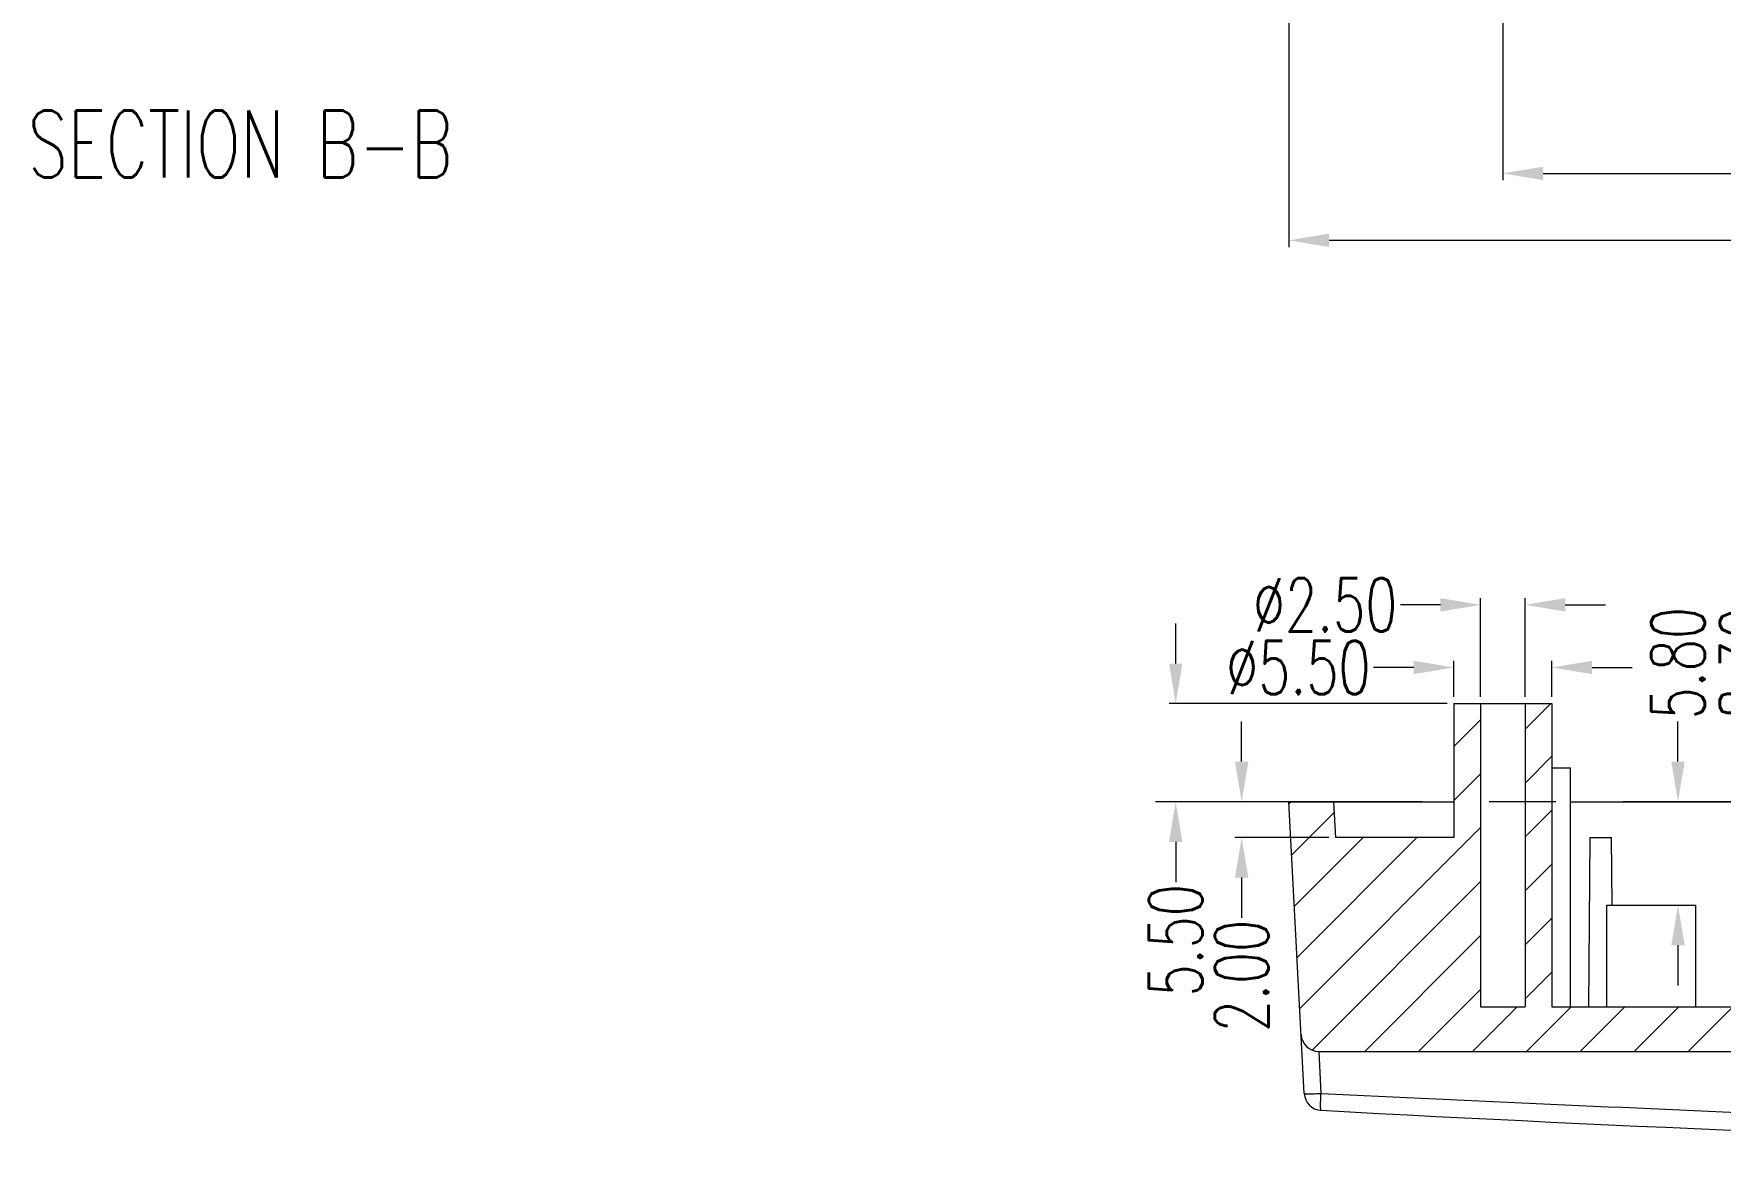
# Model space of a CAD drawing. Header units: millimetres. Extents: x 8061 to 9633, y -505 to -163.
# Drawn here: x 8998.9 to 9093.5, y -490 to -426.8 of the extents above; entities that cross this region are included whole.
import ezdxf
from ezdxf.enums import TextEntityAlignment as Align

# ---------------------------------------------------------------- set-up
doc = ezdxf.new("R2010")
doc.units = ezdxf.units.MM
doc.linetypes.add('CENTER', pattern=[0.6, 0.375, -0.075, 0.075, -0.075])
doc.layers.get('Defpoints').update_dxf_attribs({"linetype": 'CONTINUOUS'})
for name, color, linetype, lineweight in [('dim', 82, 'CONTINUOUS', 9), ('hatch', 56, 'CONTINUOUS', 9), ('part', 7, 'CONTINUOUS', 20)]:
    doc.layers.add(name, color=color, linetype=linetype, lineweight=lineweight)
doc.styles.get("Standard").update_dxf_attribs({"font": 'romans.shx', "width": 0.7})
doc.dimstyles.new('03', dxfattribs={"dimscale": 0.75, "dimtxt": 4, "dimasz": 3, "dimexe": 0.5, "dimexo": 0.5, "dimgap": 0.09, "dimtad": 0, "dimzin": 0, "dimdsep": 46, "dimtxsty": 'Standard', "dimcen": 0, "dimclrd": 256, "dimclre": 256, "dimclrt": 6, "dimazin": 2, "dimtp": 0.01, "dimtm": 0.01, "dimtfac": 1, "dimtofl": 0, "dimtmove": 0, "dimatfit": 0, "dimfxl": 1, "dimtolj": 1, "dimtzin": 0, "dimlwd": -1, "dimlwe": -1, "dimarcsym": 0})

# ---------------------------------------------------------------- blocks, each defined once
blk = doc.blocks.new('*D331')
at = {"layer": 'Defpoints', "color": 0}
for p in [(41842.025, -13071.028), (41935.025, -13087.303), (41842.025, -13101.185)]:
    blk.add_point(p, dxfattribs=at)
at = {"layer": 'dim'}
for p, q in [((41842.025, -13071.403), (41842.025, -13101.56)), ((41935.025, -13087.678), (41935.025, -13101.56)), ((41844.275, -13101.185), (41884.257, -13101.185)), ((41932.775, -13101.185), (41892.792, -13101.185))]:
    blk.add_line(p, q, dxfattribs=at)
for points in [[(41844.275, -13100.81), (41844.275, -13101.56), (41842.025, -13101.185)], [(41932.775, -13100.81), (41932.775, -13101.56), (41935.025, -13101.185)]]:
    blk.add_solid(points, dxfattribs=at)
at = {"layer": 'dim', "color": 6, "insert": (41888.525, -13101.185), "char_height": 3, "attachment_point": 5}
blk.add_mtext('\\A1;93.00', dxfattribs=at)
blk = doc.blocks.new('*D332')
at = {"layer": 'Defpoints', "color": 0}
for p in [(41830.025, -13081.779), (41935.025, -13087.303), (41830.025, -13104.935)]:
    blk.add_point(p, dxfattribs=at)
at = {"layer": 'dim'}
for p, q in [((41830.025, -13082.154), (41830.025, -13105.31)), ((41935.025, -13087.678), (41935.025, -13105.31)), ((41832.275, -13104.935), (41877.407, -13104.935)), ((41932.775, -13104.935), (41887.642, -13104.935))]:
    blk.add_line(p, q, dxfattribs=at)
for points in [[(41832.275, -13104.56), (41832.275, -13105.31), (41830.025, -13104.935)], [(41932.775, -13104.56), (41932.775, -13105.31), (41935.025, -13104.935)]]:
    blk.add_solid(points, dxfattribs=at)
at = {"layer": 'dim', "color": 6, "insert": (41882.525, -13104.935), "char_height": 3, "attachment_point": 5}
blk.add_mtext('\\A1;105.00', dxfattribs=at)
blk = doc.blocks.new('*D501')
at = {"layer": 'Defpoints', "color": 0}
for p in [(41855.688, -13136.41), (41855.688, -13136.41), (41855.688, -13144.71)]:
    blk.add_point(p, dxfattribs=at)
at = {"layer": 'dim'}
for p, q in [((41855.688, -13134.16), (41855.688, -13131.91)), ((41855.688, -13146.96), (41855.688, -13149.21))]:
    blk.add_line(p, q, dxfattribs=at)
for points in [[(41855.313, -13134.16), (41856.063, -13134.16), (41855.688, -13136.41)], [(41855.313, -13146.96), (41856.063, -13146.96), (41855.688, -13144.71)]]:
    blk.add_solid(points, dxfattribs=at)
at = {"layer": 'dim', "color": 6, "insert": (41855.688, -13128.642), "char_height": 3, "attachment_point": 5, "rotation": 90}
blk.add_mtext('\\A1;8.30', dxfattribs=at)
blk = doc.blocks.new('*D502')
at = {"layer": 'Defpoints', "color": 0}
for p in [(41851.844, -13136.41), (41851.844, -13136.41), (41851.844, -13142.21)]:
    blk.add_point(p, dxfattribs=at)
at = {"layer": 'dim'}
for p, q in [((41851.844, -13134.16), (41851.844, -13131.91)), ((41851.844, -13144.46), (41851.844, -13146.71))]:
    blk.add_line(p, q, dxfattribs=at)
for points in [[(41851.469, -13134.16), (41852.219, -13134.16), (41851.844, -13136.41)], [(41851.469, -13144.46), (41852.219, -13144.46), (41851.844, -13142.21)]]:
    blk.add_solid(points, dxfattribs=at)
at = {"layer": 'dim', "color": 6, "insert": (41851.844, -13128.642), "char_height": 3, "attachment_point": 5, "rotation": 90}
blk.add_mtext('\\A1;5.80', dxfattribs=at)
blk = doc.blocks.new('*D503')
at = {"layer": 'Defpoints', "color": 0}
for p in [(41827.376, -13136.41), (41827.376, -13136.41), (41832.633, -13138.41)]:
    blk.add_point(p, dxfattribs=at)
at = {"layer": 'dim'}
for p, q in [((41827.376, -13134.16), (41827.376, -13131.91)), ((41832.258, -13138.41), (41827.001, -13138.41)), ((41827.376, -13140.66), (41827.376, -13142.91))]:
    blk.add_line(p, q, dxfattribs=at)
for points in [[(41827.001, -13134.16), (41827.751, -13134.16), (41827.376, -13136.41)], [(41827.001, -13140.66), (41827.751, -13140.66), (41827.376, -13138.41)]]:
    blk.add_solid(points, dxfattribs=at)
at = {"layer": 'dim', "color": 6, "insert": (41827.376, -13146.177), "char_height": 3, "attachment_point": 5, "rotation": 90}
blk.add_mtext('\\A1;2.00', dxfattribs=at)
blk = doc.blocks.new('*D504')
at = {"layer": 'Defpoints', "color": 0}
for p in [(41839.275, -13130.91), (41823.679, -13136.41), (41823.679, -13136.41)]:
    blk.add_point(p, dxfattribs=at)
at = {"layer": 'dim'}
for p, q in [((41823.679, -13128.66), (41823.679, -13126.41)), ((41838.9, -13130.91), (41823.304, -13130.91)), ((41823.679, -13138.66), (41823.679, -13140.91))]:
    blk.add_line(p, q, dxfattribs=at)
for points in [[(41823.304, -13128.66), (41824.054, -13128.66), (41823.679, -13130.91)], [(41823.304, -13138.66), (41824.054, -13138.66), (41823.679, -13136.41)]]:
    blk.add_solid(points, dxfattribs=at)
at = {"layer": 'dim', "color": 6, "insert": (41823.679, -13144.177), "char_height": 3, "attachment_point": 5, "rotation": 90}
blk.add_mtext('\\A1;5.50', dxfattribs=at)
blk = doc.blocks.new('*D505')
at = {"layer": 'Defpoints', "color": 0}
for p in [(41840.775, -13125.371), (41840.775, -13130.91), (41843.275, -13130.91)]:
    blk.add_point(p, dxfattribs=at)
at = {"layer": 'dim'}
for p, q in [((41840.775, -13130.535), (41840.775, -13124.996)), ((41843.275, -13130.535), (41843.275, -13124.996)), ((41838.525, -13125.371), (41836.275, -13125.371)), ((41845.525, -13125.371), (41847.775, -13125.371))]:
    blk.add_line(p, q, dxfattribs=at)
for points in [[(41838.525, -13124.996), (41838.525, -13125.746), (41840.775, -13125.371)], [(41845.525, -13124.996), (41845.525, -13125.746), (41843.275, -13125.371)]]:
    blk.add_solid(points, dxfattribs=at)
at = {"layer": 'dim', "color": 6, "insert": (41832.057, -13125.371), "char_height": 3, "attachment_point": 5}
blk.add_mtext('\\A1;%%c2.50', dxfattribs=at)
blk = doc.blocks.new('*D506')
at = {"layer": 'Defpoints', "color": 0}
for p in [(41839.275, -13128.883), (41839.275, -13130.91), (41844.775, -13130.91)]:
    blk.add_point(p, dxfattribs=at)
at = {"layer": 'dim'}
for p, q in [((41837.025, -13128.883), (41834.775, -13128.883)), ((41839.275, -13130.535), (41839.275, -13128.508)), ((41844.775, -13130.535), (41844.775, -13128.508)), ((41847.025, -13128.883), (41849.275, -13128.883))]:
    blk.add_line(p, q, dxfattribs=at)
for points in [[(41837.025, -13128.508), (41837.025, -13129.258), (41839.275, -13128.883)], [(41847.025, -13128.508), (41847.025, -13129.258), (41844.775, -13128.883)]]:
    blk.add_solid(points, dxfattribs=at)
at = {"layer": 'dim', "color": 6, "insert": (41830.557, -13128.883), "char_height": 3, "attachment_point": 5}
blk.add_mtext('\\A1;%%c5.50', dxfattribs=at)

msp = doc.modelspace()

# ---------------------------------------------------------------- linework, layer by layer
at = {"layer": 'part', "color": 7, "linetype": 'Continuous'}
for p, q in [((9078.575, -464.394), (9078.575, -471.894)), ((9078.575, -464.394), (9084.075, -464.394)), ((9080.075, -464.394), (9080.075, -481.394)), ((9082.575, -464.394), (9082.575, -481.394)), ((9084.075, -464.394), (9084.075, -481.394)), ((9084.075, -467.994), (9085.125, -467.994)), ((9085.125, -481.394), (9085.125, -467.994)), ((9070.182, -486.246), (9069.325, -469.894)), ((9069.325, -469.894), (9078.575, -469.894)), ((9071.829, -469.894), (9071.933, -471.894)), ((9085.125, -469.894), (9098.125, -469.894)), ((9078.575, -471.894), (9071.933, -471.894)), ((9086.142, -481.394), (9086.225, -471.892)), ((9086.225, -471.894), (9087.425, -471.894)), ((9087.458, -475.694), (9087.425, -471.892)), ((9087.15, -481.394), (9087.15, -475.694)), ((9087.15, -475.694), (9092.15, -475.694)), ((9092.15, -481.394), (9092.15, -475.694)), ((9080.075, -481.394), (9082.575, -481.394)), ((9084.075, -481.394), (9140.583, -481.394)), ((9071.001, -483.894), (9071.125, -486.246)), ((9071.009, -483.894), (9209.325, -483.894))]:
    msp.add_line(p, q, dxfattribs=at)
at = {"layer": 'part', "color": 5, "linetype": 'Continuous'}
for p, q in [((9078.575, -466.801), (9080.075, -465.301)), ((9082.575, -465.824), (9084.005, -464.394)), ((9082.575, -468.847), (9084.075, -467.347)), ((9078.575, -469.824), (9080.075, -468.324)), ((9069.331, -469.999), (9069.436, -469.894)), ((9069.481, -472.871), (9071.86, -470.492)), ((9082.575, -471.87), (9084.075, -470.37)), ((9069.632, -475.744), (9073.482, -471.894)), ((9069.782, -478.617), (9076.505, -471.894)), ((9069.933, -481.489), (9080.075, -471.347)), ((9082.575, -474.893), (9084.075, -473.393)), ((9070.629, -483.817), (9080.075, -474.37)), ((9082.575, -477.917), (9084.075, -476.417)), ((9073.575, -483.894), (9080.075, -477.393)), ((9082.575, -480.94), (9084.075, -479.44)), ((9076.598, -483.894), (9080.075, -480.417)), ((9079.622, -483.894), (9082.122, -481.394)), ((9082.645, -483.894), (9085.145, -481.394)), ((9085.668, -483.894), (9088.168, -481.394)), ((9088.691, -483.894), (9091.191, -481.394)), ((9091.715, -483.894), (9094.215, -481.394))]:
    msp.add_line(p, q, dxfattribs=at)
at = {"layer": 'part', "color": 1, "linetype": 'CENTER', "ltscale": 50}
msp.add_line((9286.8, -469.894), (9061.85, -469.894), dxfattribs=at)
at = {"layer": 'part', "color": 7, "linetype": 'Continuous'}
for centre, radius, start, end in [((9071.008, -482.894), 1, 183, 270.08571), ((9071.181, -486.194), 1, 183, 266.89023), ((9174.325, 1412.318), 1902.312, 266.890232, 273.109768)]:
    msp.add_arc(centre, radius, start, end, dxfattribs=at)
for points in [[(9070.182, -486.246), (9070.187, -486.251), (9070.201, -486.254), (9070.224, -486.258), (9070.255, -486.261), (9070.341, -486.264), (9070.456, -486.266), (9070.598, -486.264), (9070.761, -486.261), (9070.939, -486.254), (9071.125, -486.246)], [(9071.127, -487.192), (9071.101, -487.189), (9071.115, -487.179), (9071.126, -487.16), (9071.117, -487.145), (9071.112, -487.125), (9071.11, -487.099), (9071.108, -487.068), (9071.106, -487.028), (9071.106, -486.979), (9071.105, -486.92), (9071.105, -486.849), (9071.106, -486.763), (9071.108, -486.661), (9071.112, -486.542), (9071.117, -486.403), (9071.125, -486.246)], [(9071.125, -486.245), (9122.64, -488.343), (9148.461, -488.869), (9174.325, -489.045), (9200.189, -488.869), (9226.011, -488.343), (9277.526, -486.245)]]:
    msp.add_spline(points, degree=3, dxfattribs=at)

# ---------------------------------------------------------------- texts
at = {"layer": 'hatch', "width": 0.7}
msp.add_text('SECTION B-B', height=3.75, dxfattribs=at).set_placement((9010.526, -433.016), align=Align.MIDDLE)

# ---------------------------------------------------------------- dimensions: what is measured, and where the dimension line sits
at = {"layer": 'dim'}
for base, p2, picture, middle in [((9081.325, -434.669), (9081.325, -404.512), '*D331', (9127.825, -434.669)), ((9069.325, -438.419), (9069.325, -415.263), '*D332', (9121.825, -438.419))]:
    dim = msp.add_linear_dim(base=base, p1=(9174.325, -420.787), p2=p2, dimstyle='03', dxfattribs=at)
    dim.commit()
    dim.dimension.update_dxf_attribs({"geometry": picture, "text_midpoint": middle, "insert": (-32760.7, 12666.516)})
for base, p1, p2, picture, middle in [((9080.075, -458.855), (9082.575, -464.394), (9080.075, -464.394), '*D505', (9071.358, -458.855)), ((9078.575, -462.367), (9084.075, -464.394), (9078.575, -464.394), '*D506', (9069.858, -462.367))]:
    dim = msp.add_linear_dim(base=base, p1=p1, p2=p2, text='%%c<>', dimstyle='03', dxfattribs=at)
    dim.commit()
    dim.dimension.update_dxf_attribs({"geometry": picture, "text_midpoint": middle, "insert": (-32760.7, 12666.516)})
for base, p1, p2, picture, middle in [((9091.145, -469.894), (9091.145, -475.694), (9091.145, -469.894), '*D502', (9091.145, -462.126)), ((9094.988, -469.894), (9094.988, -478.194), (9094.988, -469.894), '*D501', (9094.988, -462.126)), ((9062.979, -469.894), (9078.575, -464.394), (9062.979, -469.894), '*D504', (9062.979, -477.661))]:
    dim = msp.add_linear_dim(base=base, p1=p1, p2=p2, angle=90, dimstyle='03', dxfattribs=at)
    dim.commit()
    dim.dimension.update_dxf_attribs({"geometry": picture, "text_midpoint": middle, "insert": (-32760.7, 12666.516)})
dim = msp.add_linear_dim(base=(9066.676, -469.894), p1=(9071.933, -471.894), p2=(9066.676, -469.894), angle=90, dimstyle='03', dxfattribs=at)
dim.commit()
dim.dimension.update_dxf_attribs({"geometry": '*D503', "text_midpoint": (9066.676, -479.661), "dimtype": 128, "insert": (-32760.7, 12666.516)})

doc.saveas('drawing.dxf')
